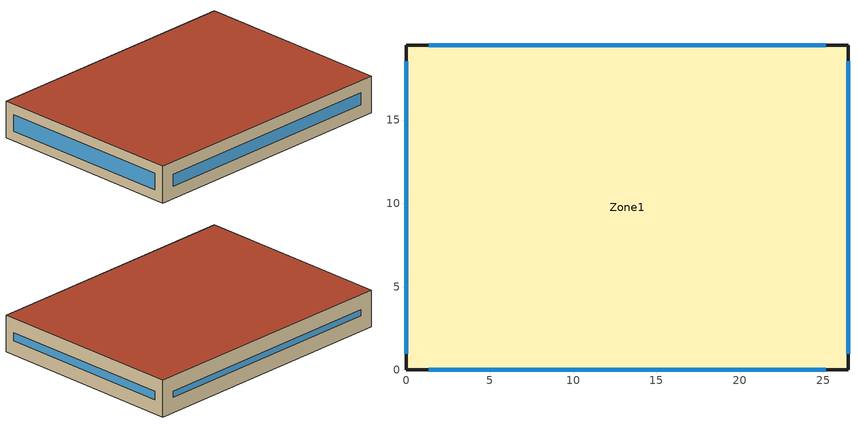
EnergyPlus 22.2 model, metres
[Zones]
Zone1
 floor ground (GroundFloor): 0,0 0,19.5 26.5,19.5 26.5,0 z0
 wall outside (ExtWall): 0,0 26.5,0 26.5,19.5 0,19.5 0,0 z0:3.6
 window (Window): 1.32,0 25.18,0 z1.2:2.4; 26.5,0.97 26.5,18.52 z1.4:2.2; 25.18,19.5 1.32,19.5 z1.5:2.1; 0,18.52 0,0.97 z1:2.6
 roof outside (Roof): 0,19.5 0,0 26.5,0 26.5,19.5 z3.6
[Building]
School T1-test-01: North Axis {deg}=0; Terrain=Suburbs; Loads Convergence Tolerance Value=0.04; Temperature Convergence Tolerance Value=0.4; Solar Distribution=FullExterior; Maximum Number of Warmup Days=25; Minimum Number of Warmup Days=6
[Material]
Name | Roughness | Thickness {m} | Conductivity {W/m-K} | Density {kg/m3} | Specific Heat {J/kg-K}
WallInsulation | MediumRough | 0.03903 | 0.04 | 30 | 1210
Gypsum12.7mm | Smooth | 0.0127 | 0.16 | 784.9 | 830
MetalSiding | Smooth | 0.0015 | 45 | 7680 | 418.4
RoofInsulation | MediumRough | 0.22981 | 0.04 | 30 | 1210
MetalDeck | MediumSmooth | 0.0015 | 45 | 7680 | 418.4
HWConcrete100mm | MediumRough | 0.1 | 1.311 | 2240 | 836.8
Carpet12.7mm | VeryRough | 0.0127 | 0.06 | 288 | 1380
[WindowMaterial:SimpleGlazingSystem]
GlazingSimple: U-Factor {W/m2-K}=3.2; Solar Heat Gain Coefficient=0.34; Visible Transmittance=0.4
[Construction]
ExtWall: MetalSiding, WallInsulation, Gypsum12.7mm
Roof: RoofInsulation, MetalDeck
GroundFloor: HWConcrete100mm, Carpet12.7mm
Window: GlazingSimple
[Zone]
Zone1: Type=1; Multiplier=1
[People]
Zone1_People: Zone or ZoneList or Space or SpaceList=Zone1; Number of People Schedule=OccSch; Number of People Calculation Method=Area/Person; Floor Area per Person {m2/person}=7; Fraction Radiant=0.3; Sensible Heat Fraction=autocalculate; Activity Level Schedule=ActivitySch
[Lights]
Zone1_Lights: Zone or ZoneList or Space or SpaceList=Zone1; Schedule=LightSch; Design Level Calculation Method=Watts/Area; Watts per Zone Floor Area {W/m2}=10.7; Return Air Fraction=0; Fraction Radiant=0.7; Fraction Visible=0.2
[ElectricEquipment]
Zone1_Equip: Zone or ZoneList or Space or SpaceList=Zone1; Schedule=EquipSch; Design Level Calculation Method=Watts/Area; Watts per Zone Floor Area {W/m2}=5.5; Fraction Latent=0; Fraction Radiant=0.5; Fraction Lost=0
[ZoneInfiltration:DesignFlowRate]
Zone1_Infil: Zone or ZoneList or Space or SpaceList=Zone1; Schedule=AlwaysOn; Design Flow Rate Calculation Method=AirChanges/Hour; Air Changes per Hour {1/hr}=0.35; Constant Term Coefficient=1; Temperature Term Coefficient=0; Velocity Term Coefficient=0; Velocity Squared Term Coefficient=0
[HVACTemplate:Thermostat]
Thermostat: Heating Setpoint Schedule=HtgSetSch; Cooling Setpoint Schedule=ClgSetSch
[HVACTemplate:Zone:IdealLoadsAirSystem]
Zone1: Template Thermostat=Thermostat
[Schedule:Compact]
OccSch: Fraction, Through: 12/31, For: Weekdays, Until: 07:00, 0, Until: 16:00, 1, Until: 24:00, 0, For: AllOtherDays, Until: 24:00, 0
LightSch: Fraction, Through: 12/31, For: Weekdays, Until: 07:00, 0.05, Until: 16:00, 0.85, Until: 24:00, 0.05, For: AllOtherDays, Until: 24:00, 0.05
EquipSch: Fraction, Through: 12/31, For: Weekdays, Until: 07:00, 0.4, Until: 16:00, 0.95, Until: 24:00, 0.4, For: AllOtherDays, Until: 24:00, 0.4
ActivitySch: AnyNumber, Through: 12/31, For: AllDays, Until: 24:00, 110
AlwaysOn: Fraction, Through: 12/31, For: AllDays, Until: 24:00, 1
HtgSetSch: Temperature, Through: 12/31, For: Weekdays, Until: 07:00, 14, Until: 16:00, 20, Until: 24:00, 14, For: AllOtherDays, Until: 24:00, 14
ClgSetSch: Temperature, Through: 12/31, For: Weekdays, Until: 07:00, 27.5, Until: 16:00, 25, Until: 24:00, 27.5, For: AllOtherDays, Until: 24:00, 27.5
